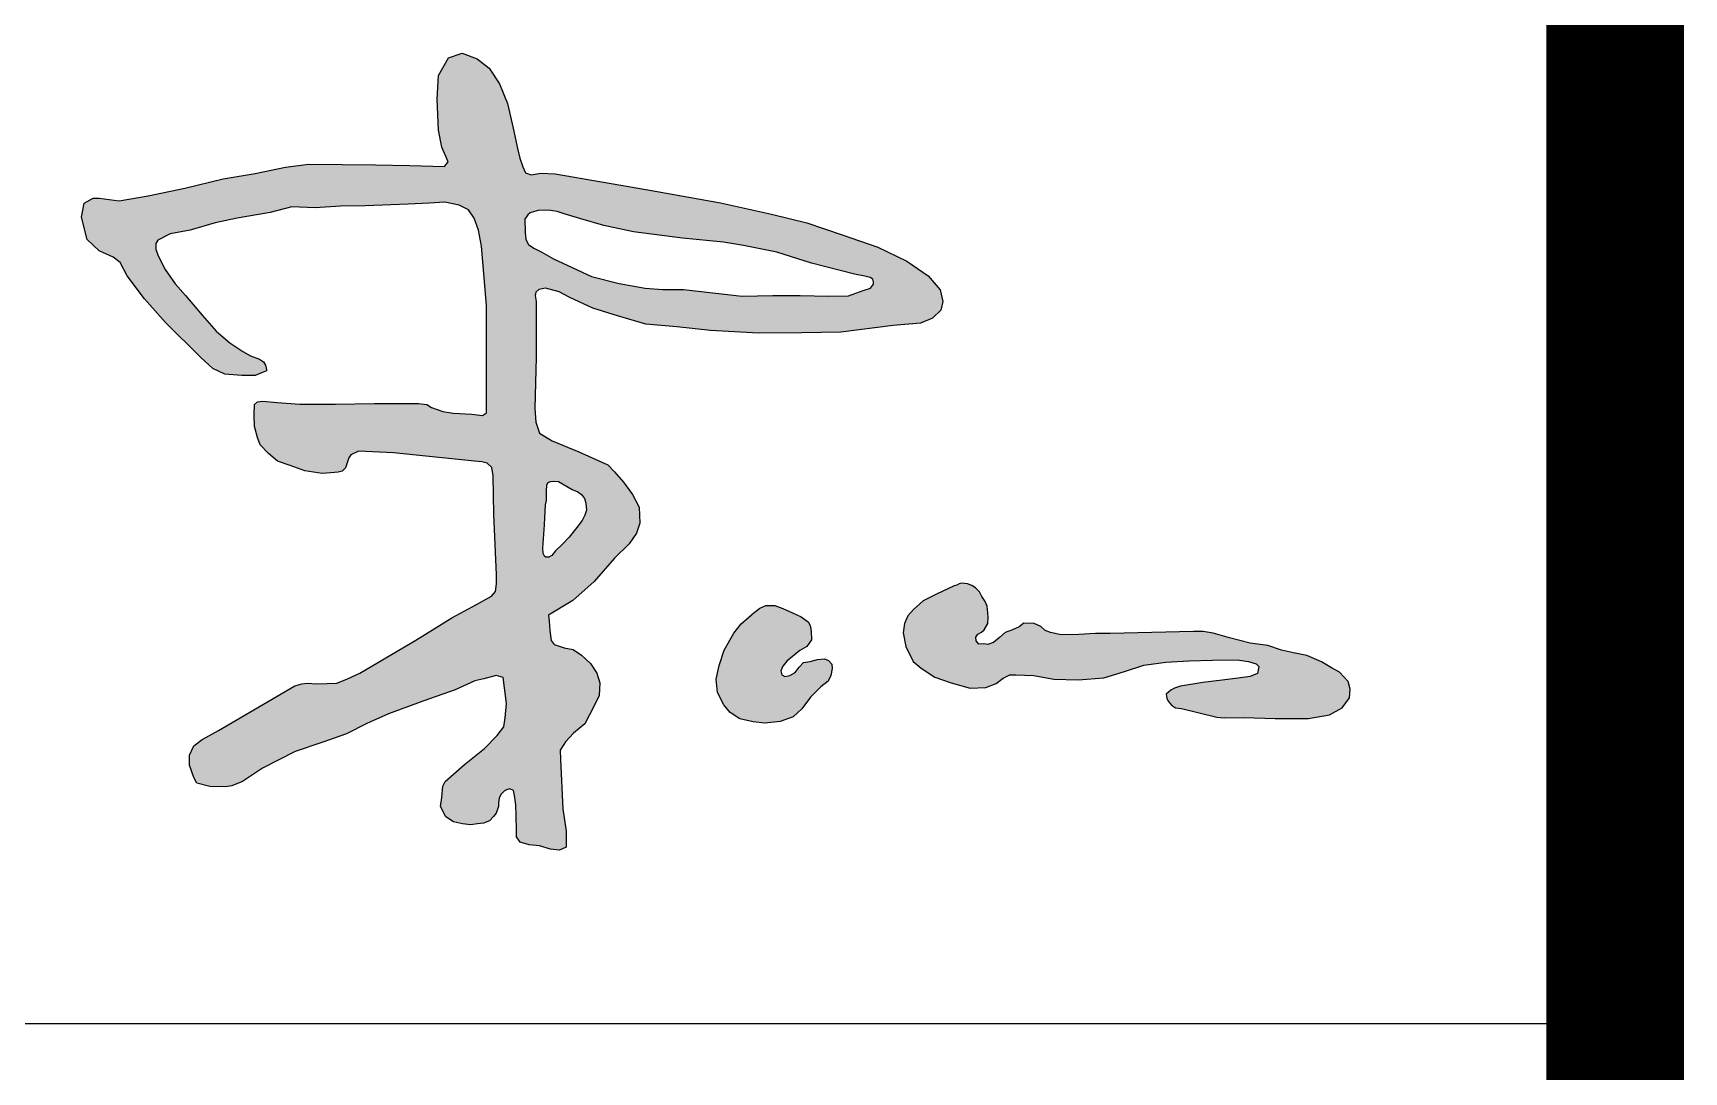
# Model space of a CAD drawing. Extents: x 33088 to 140010, y 13737 to 369010.
# Drawn here: x 119172 to 120968, y 38574 to 39705 of the extents above; entities that cross this region are included whole.
import ezdxf

# ---------------------------------------------------------------- set-up
doc = ezdxf.new("R2010")
doc.units = 0
doc.header["$LTSCALE"] = 1000
doc.header["$MEASUREMENT"] = 0
doc.layers.get('0').update_dxf_attribs({"linetype": 'CONTINUOUS'})
doc.layers.add('PUB_TITLE', color=4, linetype='CONTINUOUS')

msp = doc.modelspace()

# ---------------------------------------------------------------- hatches: boundary and pattern name
h = msp.add_hatch(color=7)
h.paths.add_polyline_path([(119719.2, 39412.8), (119718, 39419.3), (119719, 39423.1), (119722.2, 39425.9), (119729.2, 39427.5), (119744.1, 39423.5), (119755.8, 39417.2), (119780.9, 39405.8), (119807.8, 39397.2), (119838.7, 39388.1), (119872.4, 39385.2), (119909, 39381.2), (119961, 39378.4), (120007.9, 39378.9), (120050.8, 39379.5), (120107.9, 39386.7), (120137.3, 39389.4), (120150.5, 39394.8), (120159.5, 39403.4), (120161.8, 39412.9), (120159, 39425.6), (120145.9, 39440.9), (120122.5, 39456.7), (120091, 39472.1), (120052.4, 39485.6), (120013.8, 39498.4), (119975.3, 39508.1), (119919.8, 39520.3), (119840.6, 39534.5), (119739.9, 39551.8), (119724.3, 39552.5), (119713.8, 39550.9), (119707.7, 39552.8), (119704.6, 39559.5), (119701.4, 39569), (119699.2, 39578), (119694.2, 39601.5), (119687.9, 39628.6), (119679.3, 39649.9), (119668, 39667), (119654.9, 39677), (119638.6, 39683.3), (119623.7, 39678.3), (119612.8, 39658.9), (119611.5, 39633.1), (119612.9, 39599.4), (119616.5, 39580.9), (119623.3, 39565.1), (119619.6, 39560), (119581.9, 39561.1), (119544.3, 39561.6), (119471.9, 39562.5), (119446.5, 39559), (119413.5, 39552.4), (119378.4, 39546.3), (119336.7, 39536.1), (119297, 39528), (119265.5, 39522.4), (119243.7, 39525.4), (119237, 39525.4), (119227.4, 39519.8), (119224.3, 39504.6), (119230.5, 39480.5), (119243.7, 39467.9), (119259, 39461.2), (119266.6, 39455.2), (119274.2, 39440.9), (119293, 39416), (119315.9, 39390.1), (119354.3, 39352.1), (119367.5, 39340), (119380.4, 39334), (119398.9, 39332.4), (119413.4, 39332.4), (119425.8, 39337.6), (119425.6, 39339.3), (119425.4, 39340.5), (119424.5, 39343.6), (119422.5, 39347.1), (119418, 39350.1), (119408.4, 39353.6), (119400.1, 39358.6), (119385.9, 39368), (119371.1, 39380.7), (119355.9, 39398), (119337.6, 39419.3), (119326.4, 39432), (119315.3, 39447.9), (119308.3, 39462), (119305.2, 39469.6), (119305.2, 39475.9), (119307.6, 39479.6), (119320.8, 39486.4), (119342.5, 39490.4), (119369.9, 39498.4), (119393.9, 39503.6), (119429.9, 39509.8), (119453.4, 39516.1), (119478.7, 39515), (119506.1, 39516.7), (119533, 39517.2), (119579.8, 39518.9), (119602.7, 39520.1), (119619.9, 39521.2), (119635.3, 39517.8), (119645.6, 39512.7), (119651.9, 39503.5), (119656.4, 39490.4), (119659.9, 39473.3), (119662.7, 39439), (119665, 39408.2), (119665.3, 39310), (119665, 39291.9), (119660.9, 39288.7), (119649.1, 39290.3), (119629, 39291.5), (119617.6, 39293.1), (119605.2, 39297.6), (119600.1, 39300.8), (119591.1, 39301.9), (119543.1, 39301.9), (119500.8, 39301.3), (119462, 39301), (119437.2, 39302.9), (119421.9, 39304.5), (119415.9, 39303.8), (119412.7, 39300.7), (119412.4, 39289.5), (119412.7, 39276.8), (119415.9, 39264.8), (119418.8, 39256.8), (119428, 39247.3), (119437.8, 39239.3), (119451.5, 39234.3), (119467.4, 39228.5), (119486.5, 39225.7), (119495.9, 39226.4), (119503.8, 39227.1), (119508.2, 39228.2), (119511.6, 39231.9), (119513.9, 39238.3), (119515.4, 39242.7), (119517.6, 39245.9), (119525.7, 39250.1), (119563.8, 39248.1), (119652, 39239), (119660, 39238.4), (119665.9, 39236.8), (119671.1, 39232.2), (119672.5, 39223.1), (119673.1, 39181.4), (119676.2, 39115.4), (119676, 39105.5), (119675.1, 39097.1), (119670.5, 39092.2), (119654.2, 39083.2), (119627.5, 39068.7), (119588.2, 39044.3), (119527.4, 39008.5), (119513.8, 39002.3), (119502.3, 38997.4), (119491.7, 38997), (119480, 38996.7), (119470.4, 38997.5), (119464.1, 38996.8), (119456.6, 38994.6), (119373.4, 38945.9), (119355.8, 38936.3), (119346.5, 38929.2), (119342, 38919.3), (119342, 38908.3), (119346.5, 38895), (119349.9, 38888.5), (119364, 38885.1), (119381, 38884.6), (119388.1, 38885.7), (119399.8, 38890.6), (119421.5, 38904.9), (119457.1, 38923.3), (119486.9, 38933.2), (119512.7, 38942.3), (119534.9, 38953.6), (119558.4, 38964), (119596.9, 38978.4), (119631.2, 38990.1), (119652.5, 39000), (119662.4, 39002.3), (119675.6, 39005.9), (119683.2, 39003.7), (119684.6, 38992.4), (119686.9, 38975.2), (119685.5, 38959.8), (119684.1, 38949.9), (119676.9, 38940.4), (119662.9, 38926.4), (119641.2, 38908.8), (119620.3, 38890.3), (119617.5, 38885.3), (119616.5, 38872.9), (119615, 38863.1), (119620.8, 38852.1), (119629.1, 38846.6), (119639.1, 38844.5), (119647.7, 38843.3), (119655.2, 38844.3), (119661.8, 38845), (119668.6, 38847.6), (119672.6, 38852.3), (119675.8, 38855.9), (119678.4, 38863.1), (119678.4, 38867.4), (119679.1, 38872.2), (119680.6, 38876.5), (119684.9, 38880.2), (119686.9, 38881.5), (119690.4, 38882.5), (119694.5, 38880.5), (119695.7, 38875.2), (119697.2, 38865.1), (119697.4, 38853.5), (119697.8, 38837.4), (119697.8, 38830.3), (119701.7, 38824.6), (119711.7, 38821.7), (119722.8, 38820.3), (119734.9, 38816.7), (119744.6, 38815.6), (119751.9, 38819), (119751.9, 38836.4), (119748.3, 38860.9), (119745.8, 38914.5), (119745.4, 38924.5), (119751.1, 38933.7), (119759.9, 38943), (119772, 38953.4), (119782.5, 38972.8), (119787.7, 38984), (119788.5, 38997.7), (119785.3, 39008.5), (119778.4, 39019), (119768.6, 39028), (119759.3, 39034.1), (119749.8, 39036), (119738.7, 39039.5), (119735.5, 39043.9), (119734.2, 39055), (119733.3, 39064.9), (119732.8, 39071.5), (119759.2, 39087.6), (119782.3, 39108.1), (119804.4, 39133.7), (119820.5, 39149), (119828.5, 39160.6), (119832.1, 39171.5), (119831.4, 39188.9), (119824.1, 39202.9), (119814.1, 39216.2), (119804.4, 39227.4), (119797.2, 39235.1), (119765.7, 39249.2), (119736.8, 39261.4), (119722.8, 39269.5), (119718.9, 39281.7), (119717.7, 39296.4), (119719.2, 39352.5)])
h.paths.add_polyline_path([(119738, 39459.5), (119725.4, 39466.6), (119716.8, 39470.8), (119710.8, 39475.1), (119707.8, 39480.4), (119707.3, 39487.9), (119707, 39503), (119708.6, 39505), (119710, 39507.3), (119712.8, 39509.6), (119717.3, 39511), (119721.5, 39511.9), (119728.9, 39512.2), (119734.8, 39512), (119741.9, 39511), (119749.6, 39508.5), (119767.9, 39502.9), (119792.8, 39495.8), (119825.3, 39488.7), (119878.4, 39482), (119923, 39477.4), (119944.7, 39474), (119981.3, 39466.6), (120019, 39454.6), (120065.7, 39442.7), (120076.9, 39440.6), (120082.7, 39438.9), (120085.6, 39437.1), (120086.3, 39434.2), (120086.5, 39431.7), (120083.1, 39427.5), (120074.9, 39425), (120059.1, 39419.2), (120037.4, 39418.9), (120006.5, 39419.5), (119976.9, 39419.5), (119943.5, 39418.9), (119879.7, 39426), (119857.2, 39426), (119838, 39427.3), (119809.7, 39432.4), (119779.5, 39440.1)], flags=16)
h.paths.add_polyline_path([(119734.9, 39216.9), (119738.4, 39217.5), (119743.5, 39216.9), (119758.5, 39208.4), (119764.6, 39205.9), (119768.6, 39202.7), (119771.8, 39198.6), (119773.4, 39193.6), (119774.1, 39185.8), (119772.3, 39180.3), (119769.1, 39174.5), (119763.3, 39167), (119755.2, 39156.4), (119747.4, 39148.6), (119740.4, 39141.6), (119736.1, 39136.3), (119733.1, 39134.6), (119729.8, 39134.7), (119728.2, 39135.7), (119726.7, 39138.5), (119726.5, 39144.5), (119728.2, 39169.8), (119728.9, 39184.8), (119729.5, 39191.5), (119730.3, 39196.3), (119730.3, 39206.3), (119730.9, 39213.4), (119732.1, 39215.9)], flags=16)
h = msp.add_hatch(color=7)
h.paths.add_polyline_path([(120029, 38993.5), (120036.9, 38999.5), (120039.8, 39005.7), (120041.5, 39013.3), (120040.9, 39018.1), (120037.5, 39022.1), (120033, 39024), (120025.3, 39023.2), (120017.4, 39021.2), (120010.3, 39020.1), (120005.5, 39015), (120001, 39009.1), (119995.1, 39006), (119990, 39004.8), (119986.6, 39006.5), (119985.5, 39010.8), (119987.7, 39015.9), (119992, 39021.5), (120006.1, 39033.2), (120013.7, 39037.4), (120018.7, 39044.6), (120018.4, 39054), (120017.3, 39060.1), (120015.3, 39064.1), (120007.5, 39069.7), (119998.3, 39074.1), (119987.8, 39078.6), (119979.1, 39082.2), (119969, 39082.2), (119962.5, 39079.2), (119956.6, 39074.6), (119950.7, 39069.3), (119942.2, 39062.2), (119934.3, 39052), (119923.8, 39033.4), (119918.4, 39016.6), (119915, 39001.9), (119916.7, 38987.5), (119923.5, 38974), (119930.3, 38965.5), (119940.8, 38958.7), (119955.5, 38955.6), (119968.2, 38953.9), (119984.9, 38955.9), (119999, 38960.7), (120008.4, 38969.7), (120017.7, 38982.4)])
h.paths.add_polyline_path([(120558, 39027.5), (120543.5, 39030.4), (120530.3, 39033.6), (120515.4, 39038.4), (120496.1, 39041.2), (120473.6, 39046.8), (120455.9, 39052), (120445, 39053.6), (120434.6, 39053.6), (120344, 39051.5), (120327.9, 39051.5), (120309.8, 39050.4), (120290.5, 39050.1), (120278.9, 39052.6), (120273.3, 39054.9), (120268.5, 39059.1), (120261.1, 39062.5), (120250.1, 39062.8), (120245, 39058.8), (120237.6, 39055.7), (120229.7, 39052.6), (120223.5, 39047.3), (120217.1, 39041.6), (120210.9, 39039.7), (120206.3, 39040.2), (120200.9, 39040.1), (120198.1, 39043.7), (120197.8, 39047.7), (120200, 39050.7), (120203.9, 39053.1), (120206.7, 39055.6), (120210.7, 39062.3), (120211.2, 39069.1), (120210.9, 39074), (120210, 39081.4), (120207.7, 39086.4), (120204.1, 39092), (120201.7, 39096.8), (120197.2, 39101.2), (120193.2, 39103.9), (120188.6, 39105.5), (120182.2, 39106.5), (120179.6, 39105.6), (120177.1, 39104.3), (120174.1, 39103.3), (120154.8, 39094.5), (120140.3, 39087.2), (120129.8, 39077.6), (120123.8, 39070.8), (120120.2, 39062.3), (120118.6, 39052.3), (120121.4, 39037.4), (120129.4, 39021), (120138.3, 39013.7), (120153.2, 39004.1), (120170.8, 38997.7), (120191.7, 38992.1), (120208.6, 38992.9), (120219.9, 38997.3), (120227.5, 39002.9), (120234.8, 39006.5), (120241.2, 39006.5), (120260.9, 39005.7), (120282.4, 39001.7), (120309, 39001.2), (120336.9, 39003.2), (120359.5, 39010.2), (120380.7, 39017.2), (120404.4, 39020.5), (120429.5, 39021.7), (120455.2, 39022.4), (120482.2, 39022.8), (120494.6, 39021.2), (120502.6, 39018.7), (120505.7, 39015.5), (120504.2, 39007.9), (120496.1, 39004.6), (120483.2, 39003), (120465.7, 39000.6), (120444.9, 38998.1), (120420.6, 38994.3), (120414, 38992), (120409.9, 38989.8), (120405, 38985.6), (120405.4, 38981.1), (120407, 38977.8), (120410.5, 38973.7), (120415, 38970.8), (120421.5, 38970.1), (120460, 38960.6), (120467.9, 38959.7), (120489.2, 38960.1), (120523.4, 38958.9), (120559.6, 38958.9), (120582.5, 38962.9), (120596.2, 38970.5), (120604.2, 38981.4), (120605, 38991), (120603, 38999.4), (120593.4, 39009.5), (120584.9, 39014.3), (120573.7, 39020.7)])

# ---------------------------------------------------------------- linework, layer by layer
for points in [[(119425.8, 39337.6), (119413.4, 39332.4), (119398.9, 39332.4), (119380.4, 39334), (119367.5, 39340), (119354.3, 39352.1), (119315.9, 39390.1), (119293, 39416), (119274.2, 39440.9), (119266.6, 39455.2), (119259, 39461.2), (119243.7, 39467.9), (119230.5, 39480.5), (119224.3, 39504.6), (119227.4, 39519.8), (119237, 39525.4), (119243.7, 39525.4), (119265.5, 39522.4), (119297, 39528), (119336.7, 39536.1), (119378.4, 39546.3), (119413.5, 39552.4), (119446.5, 39559), (119471.9, 39562.5), (119544.3, 39561.6), (119581.9, 39561.1), (119619.6, 39560), (119623.3, 39565.1), (119616.5, 39580.9), (119612.9, 39599.4), (119611.5, 39633.1), (119612.8, 39658.9), (119623.7, 39678.3), (119638.6, 39683.3), (119654.9, 39677), (119668, 39667), (119679.3, 39649.9), (119687.9, 39628.6), (119694.2, 39601.5), (119699.2, 39578), (119701.4, 39569), (119704.6, 39559.5), (119707.7, 39552.8), (119713.8, 39550.9), (119724.3, 39552.5), (119739.9, 39551.8), (119840.6, 39534.5), (119919.8, 39520.3), (119975.3, 39508.1), (120013.8, 39498.4), (120052.4, 39485.6), (120091, 39472.1), (120122.5, 39456.7), (120145.9, 39440.9), (120159, 39425.6), (120161.8, 39412.9), (120159.5, 39403.4), (120150.5, 39394.8), (120137.3, 39389.4), (120107.9, 39386.7), (120050.8, 39379.5), (120007.9, 39378.9), (119961, 39378.4), (119909, 39381.2), (119872.4, 39385.2), (119838.7, 39388.1), (119807.8, 39397.2), (119780.9, 39405.8), (119755.8, 39417.2), (119744.1, 39423.5), (119729.2, 39427.5), (119722.2, 39425.9), (119719, 39423.1), (119718, 39419.3), (119719.2, 39412.8), (119719.2, 39352.5), (119717.7, 39296.4), (119718.9, 39281.7), (119722.8, 39269.5), (119736.8, 39261.4), (119765.7, 39249.2), (119797.2, 39235.1), (119804.4, 39227.4), (119814.1, 39216.2), (119824.1, 39202.9), (119831.4, 39188.9), (119832.1, 39171.5), (119828.5, 39160.6), (119820.5, 39149), (119804.4, 39133.7), (119782.3, 39108.1), (119759.2, 39087.6), (119732.8, 39071.5), (119733.3, 39064.9), (119734.2, 39055), (119735.5, 39043.9), (119738.7, 39039.5), (119749.8, 39036), (119759.3, 39034.1), (119768.6, 39028), (119778.4, 39019), (119785.3, 39008.5), (119788.5, 38997.7), (119787.7, 38984), (119782.5, 38972.8), (119772, 38953.4), (119759.9, 38943), (119751.1, 38933.7), (119745.4, 38924.5), (119745.8, 38914.5), (119748.3, 38860.9), (119751.9, 38836.4), (119751.9, 38819), (119744.6, 38815.6), (119734.9, 38816.7), (119722.8, 38820.3), (119711.7, 38821.7), (119701.7, 38824.6), (119697.8, 38830.3), (119697.8, 38837.4), (119697.4, 38853.5), (119697.2, 38865.1), (119695.7, 38875.2), (119694.5, 38880.5), (119690.4, 38882.5), (119686.9, 38881.5), (119684.9, 38880.2), (119680.6, 38876.5), (119679.1, 38872.2), (119678.4, 38867.4), (119678.4, 38863.1), (119675.8, 38855.9), (119672.6, 38852.3), (119668.6, 38847.6), (119661.8, 38845), (119655.2, 38844.3), (119647.7, 38843.3), (119639.1, 38844.5), (119629.1, 38846.6), (119620.8, 38852.1), (119615, 38863.1), (119616.5, 38872.9), (119617.5, 38885.3), (119620.3, 38890.3), (119641.2, 38908.8), (119662.9, 38926.4), (119676.9, 38940.4), (119684.1, 38949.9), (119685.5, 38959.8), (119686.9, 38975.2), (119684.6, 38992.4), (119683.2, 39003.7), (119675.6, 39005.9), (119662.4, 39002.3), (119652.5, 39000), (119631.2, 38990.1), (119596.9, 38978.4), (119558.4, 38964), (119534.9, 38953.6), (119512.7, 38942.3), (119486.9, 38933.2), (119457.1, 38923.3), (119421.5, 38904.9), (119399.8, 38890.6), (119388.1, 38885.7), (119381, 38884.6), (119364, 38885.1), (119349.9, 38888.5), (119346.5, 38895), (119342, 38908.3), (119342, 38919.3), (119346.5, 38929.2), (119355.8, 38936.3), (119373.4, 38945.9), (119456.6, 38994.6), (119464.1, 38996.8), (119470.4, 38997.5), (119480, 38996.7), (119491.7, 38997), (119502.3, 38997.4), (119513.8, 39002.3), (119527.4, 39008.5), (119588.2, 39044.3), (119627.5, 39068.7), (119654.2, 39083.2), (119670.5, 39092.2), (119675.1, 39097.1), (119676, 39105.5), (119676.2, 39115.4), (119673.1, 39181.4), (119672.5, 39223.1), (119671.1, 39232.2), (119665.9, 39236.8), (119660, 39238.4), (119652, 39239), (119563.8, 39248.1), (119525.7, 39250.1), (119517.6, 39245.9), (119515.4, 39242.7), (119513.9, 39238.3), (119511.6, 39231.9), (119508.2, 39228.2), (119503.8, 39227.1), (119495.9, 39226.4), (119486.5, 39225.7), (119467.4, 39228.5), (119451.5, 39234.3), (119437.8, 39239.3), (119428, 39247.3), (119418.8, 39256.8), (119415.9, 39264.8), (119412.7, 39276.8), (119412.4, 39289.5), (119412.7, 39300.7), (119415.9, 39303.8), (119421.9, 39304.5), (119437.2, 39302.9), (119462, 39301), (119500.8, 39301.3), (119543.1, 39301.9), (119591.1, 39301.9), (119600.1, 39300.8), (119605.2, 39297.6), (119617.6, 39293.1), (119629, 39291.5), (119649.1, 39290.3), (119660.9, 39288.7), (119665, 39291.9), (119665.3, 39310), (119665, 39408.2), (119662.7, 39439), (119659.9, 39473.3), (119656.4, 39490.4), (119651.9, 39503.5), (119645.6, 39512.7), (119635.3, 39517.8), (119619.9, 39521.2), (119602.7, 39520.1), (119579.8, 39518.9), (119533, 39517.2), (119506.1, 39516.7), (119478.7, 39515), (119453.4, 39516.1), (119429.9, 39509.8), (119393.9, 39503.6), (119369.9, 39498.4), (119342.5, 39490.4), (119320.8, 39486.4), (119307.6, 39479.6), (119305.2, 39475.9), (119305.2, 39469.6), (119308.3, 39462), (119315.3, 39447.9), (119326.4, 39432), (119337.6, 39419.3), (119355.9, 39398), (119371.1, 39380.7), (119385.9, 39368), (119400.1, 39358.6), (119408.4, 39353.6), (119418, 39350.1), (119422.5, 39347.1), (119424.5, 39343.6), (119425.4, 39340.5), (119425.6, 39339.3)], [(119707, 39503), (119707.3, 39487.9), (119707.8, 39480.4), (119710.8, 39475.1), (119716.8, 39470.8), (119725.4, 39466.6), (119738, 39459.5), (119779.5, 39440.1), (119809.7, 39432.4), (119838, 39427.3), (119857.2, 39426), (119879.7, 39426), (119943.5, 39418.9), (119976.9, 39419.5), (120006.5, 39419.5), (120037.4, 39418.9), (120059.1, 39419.2), (120074.9, 39425), (120083.1, 39427.5), (120086.5, 39431.7), (120086.3, 39434.2), (120085.6, 39437.1), (120082.7, 39438.9), (120076.9, 39440.6), (120065.7, 39442.7), (120019, 39454.6), (119981.3, 39466.6), (119944.7, 39474), (119923, 39477.4), (119878.4, 39482), (119825.3, 39488.7), (119792.8, 39495.8), (119767.9, 39502.9), (119749.6, 39508.5), (119741.9, 39511), (119734.8, 39512), (119728.9, 39512.2), (119721.5, 39511.9), (119717.3, 39511), (119712.8, 39509.6), (119710, 39507.3), (119708.6, 39505)], [(119730.3, 39196.3), (119730.3, 39206.3), (119730.9, 39213.4), (119732.1, 39215.9), (119734.9, 39216.9), (119738.4, 39217.5), (119743.5, 39216.9), (119758.5, 39208.4), (119764.6, 39205.9), (119768.6, 39202.7), (119771.8, 39198.6), (119773.4, 39193.6), (119774.1, 39185.8), (119772.3, 39180.3), (119769.1, 39174.5), (119763.3, 39167), (119755.2, 39156.4), (119747.4, 39148.6), (119740.4, 39141.6), (119736.1, 39136.3), (119733.1, 39134.6), (119729.8, 39134.7), (119728.2, 39135.7), (119726.7, 39138.5), (119726.5, 39144.5), (119728.2, 39169.8), (119728.9, 39184.8), (119729.5, 39191.5)], [(120174.1, 39103.3), (120154.8, 39094.5), (120140.3, 39087.2), (120129.8, 39077.6), (120123.8, 39070.8), (120120.2, 39062.3), (120118.6, 39052.3), (120121.4, 39037.4), (120129.4, 39021), (120138.3, 39013.7), (120153.2, 39004.1), (120170.8, 38997.7), (120191.7, 38992.1), (120208.6, 38992.9), (120219.9, 38997.3), (120227.5, 39002.9), (120234.8, 39006.5), (120241.2, 39006.5), (120260.9, 39005.7), (120282.4, 39001.7), (120309, 39001.2), (120336.9, 39003.2), (120359.5, 39010.2), (120380.7, 39017.2), (120404.4, 39020.5), (120429.5, 39021.7), (120455.2, 39022.4), (120482.2, 39022.8), (120494.6, 39021.2), (120502.6, 39018.7), (120505.7, 39015.5), (120504.2, 39007.9), (120496.1, 39004.6), (120483.2, 39003), (120465.7, 39000.6), (120444.9, 38998.1), (120420.6, 38994.3), (120414, 38992), (120409.9, 38989.8), (120405, 38985.6), (120405.4, 38981.1), (120407, 38977.8), (120410.5, 38973.7), (120415, 38970.8), (120421.5, 38970.1), (120460, 38960.6), (120467.9, 38959.7), (120489.2, 38960.1), (120523.4, 38958.9), (120559.6, 38958.9), (120582.5, 38962.9), (120596.2, 38970.5), (120604.2, 38981.4), (120605, 38991), (120603, 38999.4), (120593.4, 39009.5), (120584.9, 39014.3), (120573.7, 39020.7), (120558, 39027.5), (120543.5, 39030.4), (120530.3, 39033.6), (120515.4, 39038.4), (120496.1, 39041.2), (120473.6, 39046.8), (120455.9, 39052), (120445, 39053.6), (120434.6, 39053.6), (120344, 39051.5), (120327.9, 39051.5), (120309.8, 39050.4), (120290.5, 39050.1), (120278.9, 39052.6), (120273.3, 39054.9), (120268.5, 39059.1), (120261.1, 39062.5), (120250.1, 39062.8), (120245, 39058.8), (120237.6, 39055.7), (120229.7, 39052.6), (120223.5, 39047.3), (120217.1, 39041.6), (120210.9, 39039.7), (120206.3, 39040.2), (120200.9, 39040.1), (120198.1, 39043.7), (120197.8, 39047.7), (120200, 39050.7), (120203.9, 39053.1), (120206.7, 39055.6), (120210.7, 39062.3), (120211.2, 39069.1), (120210.9, 39074), (120210, 39081.4), (120207.7, 39086.4), (120204.1, 39092), (120201.7, 39096.8), (120197.2, 39101.2), (120193.2, 39103.9), (120188.6, 39105.5), (120182.2, 39106.5), (120179.6, 39105.6), (120177.1, 39104.3)], [(119962.5, 39079.2), (119969, 39082.2), (119979.1, 39082.2), (119987.8, 39078.6), (119998.3, 39074.1), (120007.5, 39069.7), (120015.3, 39064.1), (120017.3, 39060.1), (120018.4, 39054), (120018.7, 39044.6), (120013.7, 39037.4), (120006.1, 39033.2), (119992, 39021.5), (119987.7, 39015.9), (119985.5, 39010.8), (119986.6, 39006.5), (119990, 39004.8), (119995.1, 39006), (120001, 39009.1), (120005.5, 39015), (120010.3, 39020.1), (120017.4, 39021.2), (120025.3, 39023.2), (120033, 39024), (120037.5, 39022.1), (120040.9, 39018.1), (120041.5, 39013.3), (120039.8, 39005.7), (120036.9, 38999.5), (120029, 38993.5), (120017.7, 38982.4), (120008.4, 38969.7), (119999, 38960.7), (119984.9, 38955.9), (119968.2, 38953.9), (119955.5, 38955.6), (119940.8, 38958.7), (119930.3, 38965.5), (119923.5, 38974), (119916.7, 38987.5), (119915, 39001.9), (119918.4, 39016.6), (119923.8, 39033.4), (119934.3, 39052), (119942.2, 39062.2), (119950.7, 39069.3), (119956.6, 39074.6)]]:
    msp.add_lwpolyline(points, close=True)
at = {"layer": 'PUB_TITLE', "color": 4}
msp.add_line((114843.4, 38627), (120893.4, 38627), dxfattribs=at)
at = {"layer": 'PUB_TITLE', "const_width": 150}
msp.add_lwpolyline([(37043.4, 15236.5), (120893.4, 15236.5), (120893.4, 75236.5), (37043.4, 75236.5)], close=True, dxfattribs=at)

doc.saveas('drawing.dxf')
